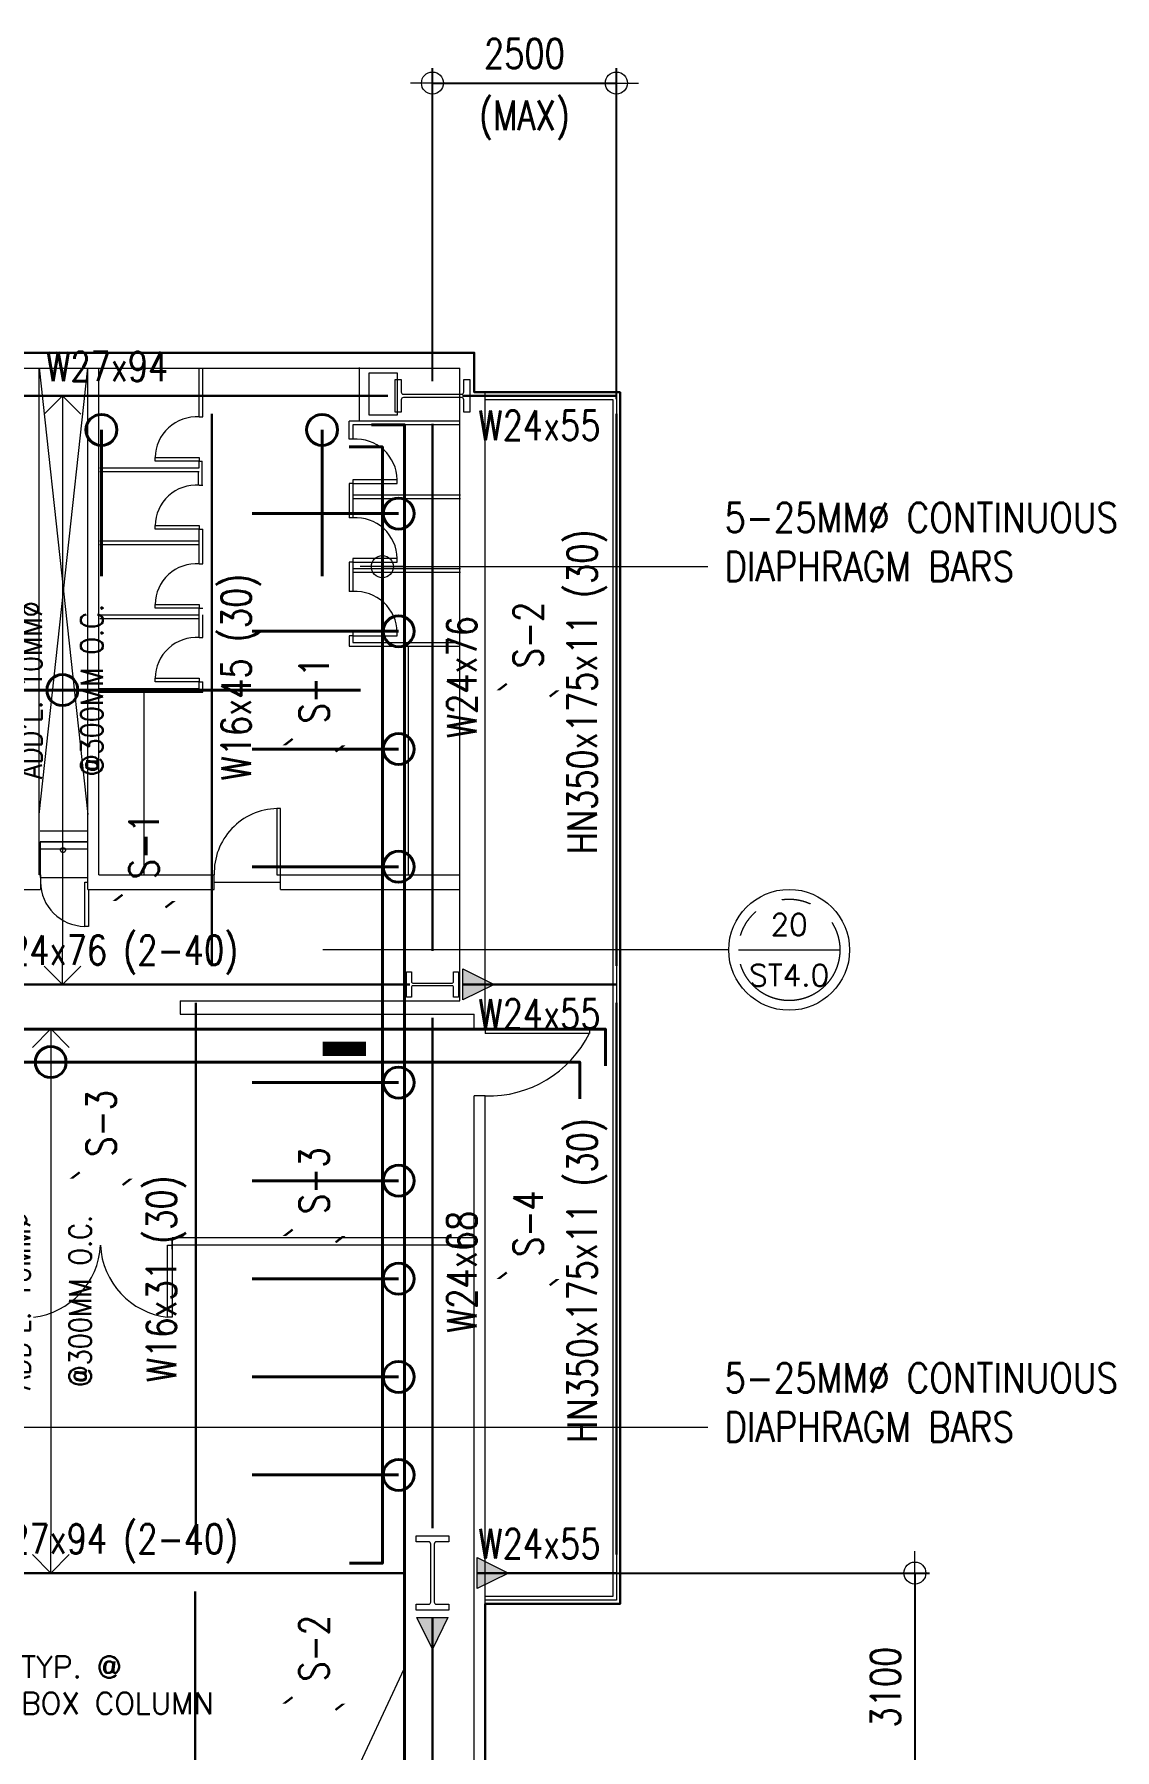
# Model space of a CAD drawing. Header units: millimetres. Extents: x 1324560 to 1569037, y -14989 to 176590.
# Drawn here: x 1389106 to 1403790, y 36115 to 59429 of the extents above; entities that cross this region are included whole.
import ezdxf
from ezdxf.enums import TextEntityAlignment as Align

# ---------------------------------------------------------------- set-up
doc = ezdxf.new("R2010")
doc.units = ezdxf.units.MM
doc.header["$MEASUREMENT"] = 0
doc.linetypes.add('PHANTOM2', pattern=[1.25, 0.625, -0.125, 0.125, -0.125, 0.125, -0.125])
doc.layers.get('0').update_dxf_attribs({"lineweight": 0})
for name, color, linetype, lineweight in [('A_ARCHITECTURAL BACKGROUND', 251, 'Continuous', 5), ('S-ANNO-DIMS', 252, 'Continuous', 5), ('S-ANNO-MARK', 2, 'Continuous', 9), ('S-ANNO-NPLT', 7, 'Continuous', 9), ('S-Anno-Symb', 143, 'PHANTOM2', 15), ('S-Anno-Text', 52, 'Continuous', 15), ('S-BEAM', 5, 'Continuous', 30), ('S-BEAM-IDEN', 2, 'Continuous', 9), ('S-BRACE', 2, 'Continuous', 9), ('S-COLS', 2, 'Continuous', 20), ('S-CONN', 1, 'Continuous', 9), ('S_COL', 2, 'Continuous', 20), ('S_DRB', 4, 'Continuous', 40), ('S_SLAB EDGE', 2, 'Continuous', 30)]:
    doc.layers.add(name, color=color, linetype=linetype, lineweight=lineweight)
doc.styles.add('1', font='simplex.shx', dxfattribs={"width": 0.85, "height": 300})
doc.styles.add('ARIALNW', font='ARIALN.TTF')
doc.styles.add('ROMANSX', font='ROMANS.shx', dxfattribs={"height": 0.09375})
doc.styles.add('SIMPLEX', font='SIMPLEX.shx', dxfattribs={"width": 0.8, "height": 400})
doc.dimstyles.new('DIM 200', dxfattribs={"dimtxt": 0.36, "dimasz": 0.2, "dimexe": 0.1, "dimexo": 0, "dimgap": 0.08, "dimtad": 1, "dimlfac": 2, "dimrnd": 0.005, "dimzin": 1, "dimdsep": 46, "dimtxsty": 'ARIALNW', "dimcen": 0.09, "dimclrd": 6, "dimclre": 6, "dimclrt": 13, "dimadec": 0, "dimazin": 0, "dimtfac": 1, "dimtofl": 0, "dimtmove": 2, "dimatfit": 3, "dimfxl": 1, "dimtolj": 1, "dimtzin": 0, "dimarcsym": 0})
doc.dimstyles.new('DIM_100', dxfattribs={"dimtxt": 400, "dimasz": 2, "dimexe": 100, "dimexo": 250, "dimgap": 250, "dimtad": 1, "dimdec": 0, "dimrnd": 1, "dimzin": 1, "dimdsep": 46, "dimtxsty": '1', "dimblk1": 'ESCADIM_ARW', "dimblk2": 'ESCADIM_ARW', "dimsah": 1, "dimcen": 50, "dimclrd": 256, "dimclre": 256, "dimclrt": 52, "dimazin": 0, "dimtfac": 1, "dimtdec": 0, "dimtofl": 0, "dimtmove": 0, "dimatfit": 3, "dimldrblk": 'ESCADIM_ARW', "dimfxl": 1, "dimtolj": 1, "dimtzin": 0, "dimarcsym": 0})
doc.dimstyles.new('DIM_200', dxfattribs={"dimtxt": 400, "dimasz": 2, "dimexe": 200, "dimexo": 200, "dimgap": 200, "dimtad": 1, "dimdec": 0, "dimrnd": 1, "dimzin": 1, "dimdsep": 46, "dimtxsty": 'SIMPLEX', "dimblk1": 'ESCADIM_ARW', "dimblk2": 'ESCADIM_ARW', "dimsah": 1, "dimcen": 50, "dimclrd": 251, "dimclre": 251, "dimclrt": 52, "dimazin": 0, "dimtfac": 1, "dimtdec": 0, "dimtofl": 0, "dimtmove": 0, "dimatfit": 3, "dimldrblk": 'ESCADIM_ARW', "dimfxl": 1, "dimtolj": 1, "dimtzin": 0, "dimarcsym": 0})
doc.dimstyles.new('ESCA', dxfattribs={"dimtxt": 300, "dimasz": 1, "dimexe": 100, "dimexo": 100, "dimgap": 100, "dimtad": 1, "dimdec": 0, "dimrnd": 1, "dimdsep": 46, "dimtxsty": '1', "dimblk1": 'ESCADIM_ARW', "dimblk2": 'ESCADIM_ARW', "dimsah": 1, "dimcen": 50, "dimclrd": 256, "dimclre": 256, "dimclrt": 52, "dimadec": 0, "dimazin": 0, "dimtfac": 1, "dimtdec": 0, "dimtofl": 0, "dimtmove": 0, "dimatfit": 3, "dimldrblk": 'ESCADIM_ARW', "dimfxl": 1, "dimtolj": 1, "dimtzin": 0, "dimarcsym": 0})

# ---------------------------------------------------------------- blocks, each defined once
blk = doc.blocks.new('5F COLUMN LAYOUT')
at = {"layer": 'S_COL', "ltscale": 0.05, "elevation": 0}
for points in [[(44506, 56000), (44506, 55779), (44424, 55779), (44424, 55948, 0.414214), (44395, 55977), (43605, 55977, 0.414214), (43576, 55948), (43576, 55779), (43494, 55779), (43494, 56221), (43576, 56221), (43576, 56052, 0.414214), (43605, 56023), (44395, 56023, 0.414214), (44424, 56052), (44424, 56221), (44506, 56221), (44506, 56000)], [(44355, 48000), (44355, 47827), (44286, 47827), (44286, 47961, 0.414214), (44267, 47981), (43733, 47981, 0.414214), (43714, 47961), (43714, 47827), (43645, 47827), (43645, 48173), (43714, 48173), (43714, 48039, 0.414214), (43733, 48019), (44267, 48019, 0.414214), (44286, 48039), (44286, 48173), (44355, 48173), (44355, 48000)]]:
    blk.add_lwpolyline(points, format="xyb", dxfattribs=at)
at = {"layer": 'S_COL', "ltscale": 0.05}
blk.add_lwpolyline([(44000, 39495), (43779, 39495), (43779, 39577), (43948, 39577, 0.414214), (43977, 39606), (43977, 40396, 0.414214), (43948, 40425), (43779, 40425), (43779, 40507), (44221, 40507), (44221, 40425), (44052, 40425, 0.414214), (44023, 40396), (44023, 39606, 0.414214), (44052, 39577), (44221, 39577), (44221, 39495), (44000, 39495)], format="xyb", dxfattribs=at)
blk = doc.blocks.new('4F COLUMN LAYOUT')
at = {"layer": 'S_COL', "ltscale": 0.05, "elevation": 0}
for points in [[(44506, 56000), (44506, 55779), (44424, 55779), (44424, 55948, 0.414214), (44395, 55977), (43605, 55977, 0.414214), (43576, 55948), (43576, 55779), (43494, 55779), (43494, 56221), (43576, 56221), (43576, 56052, 0.414214), (43605, 56023), (44395, 56023, 0.414214), (44424, 56052), (44424, 56221), (44506, 56221), (44506, 56000)], [(43645, 48000), (43645, 48173), (43714, 48173), (43714, 48039, 0.414214), (43733, 48019), (44267, 48019, 0.414214), (44286, 48039), (44286, 48173), (44355, 48173), (44355, 47827), (44286, 47827), (44286, 47961, 0.414214), (44267, 47981), (43733, 47981, 0.414214), (43714, 47961), (43714, 47827), (43645, 47827), (43645, 48000)]]:
    blk.add_lwpolyline(points, format="xyb", dxfattribs=at)
at = {"layer": 'S_COL', "ltscale": 0.05}
blk.add_lwpolyline([(44000, 40506), (44221, 40506), (44221, 40424), (44052, 40424, 0.414214), (44023, 40395), (44023, 39605, 0.414214), (44052, 39576), (44221, 39576), (44221, 39494), (43779, 39494), (43779, 39576), (43948, 39576, 0.414214), (43977, 39605), (43977, 40395, 0.414214), (43948, 40424), (43779, 40424), (43779, 40506), (44000, 40506)], format="xyb", dxfattribs=at)
blk = doc.blocks.new('5F PLAN')
at = {"layer": 'A_ARCHITECTURAL BACKGROUND', "linetype": 'ByBlock', "ltscale": 0.5}
for p, q in [((35548, 56377, 0), (44371, 56377, 0)), ((44371, 47778, 0), (44371, 56377, 0)), ((38666, 50087, 0), (39316, 50087, 0)), ((38666, 49937, 0), (39316, 49937, 0)), ((38672, 49490, 0), (38654, 49490, 0)), ((38672, 49490, 0), (38672, 49289, 0)), ((44786, 47384, 0), (44567, 47384, 0)), ((44717, 47384, 0), (44717, 47334, 0))]:
    blk.add_line(p, q, dxfattribs=at)
at = {"layer": 'A_ARCHITECTURAL BACKGROUND', "linetype": 'ByBlock', "lineweight": 13, "ltscale": 0.5}
for p, q in [((38654, 50310, 0), (39317, 56381, 0)), ((38654, 56380, 0), (39316, 50310, 0))]:
    blk.add_line(p, q, dxfattribs=at)
at = {"layer": 'A_ARCHITECTURAL BACKGROUND', "ltscale": 10}
for p, q in [((38654, 49490, 0), (38654, 56380, 0)), ((39316, 49289, 0), (39316, 56380, 0)), ((39466, 49490, 0), (39466, 56380, 0)), ((40830, 55712, 0), (40830, 56380, 0)), ((40830, 55712, 0), (40830, 56380, 0)), ((40830, 55712, 0), (40830, 56380, 0)), ((40880, 55712, 0), (40880, 56380, 0)), ((43006, 55653, 0), (43006, 56382, 0)), ((44717, 47384, 0), (44717, 56048, 0)), ((40830, 55712, 0), (40880, 55712, 0)), ((40830, 55712, 0), (40880, 55712, 0)), ((40830, 55712, 0), (40880, 55712, 0)), ((42868, 55653, 0), (42868, 55653, 0)), ((44371, 55653, 0), (42868, 55653, 0)), ((42868, 55410, 0), (42868, 55653, 0)), ((42918, 55603, 0), (42918, 55410, 0)), ((44371, 55603, 0), (42918, 55603, 0)), ((42918, 55410, 0), (42868, 55410, 0)), ((40229, 55111, 0), (40229, 55161, 0)), ((40229, 55161, 0), (40830, 55161, 0)), ((40830, 55111, 0), (40229, 55111, 0)), ((40830, 55161, 0), (40830, 55111, 0)), ((40830, 55020, 0), (40830, 55111, 0)), ((40830, 55111, 0), (40869, 55111, 0)), ((40869, 54786, 0), (40869, 55111, 0)), ((39477, 55020, 0), (40830, 55020, 0)), ((39477, 55019, 0), (40830, 55019, 0)), ((39477, 55019, 0), (40830, 55019, 0)), ((39477, 54969, 0), (40830, 54969, 0)), ((39477, 54969, 0), (40830, 54969, 0)), ((39477, 54969, 0), (40830, 54969, 0)), ((40819, 54786, 0), (40819, 54963, 0)), ((42918, 54809, 0), (42868, 54809, 0)), ((42918, 54809, 0), (42868, 54809, 0)), ((42868, 54809, 0), (42868, 54341, 0)), ((43520, 54859, 0), (42918, 54859, 0)), ((42918, 54859, 0), (42918, 54809, 0)), ((42918, 54809, 0), (43520, 54809, 0)), ((42918, 54809, 0), (42918, 54341, 0)), ((42918, 54809, 0), (42918, 54341, 0)), ((42918, 54809, 0), (42918, 54341, 0)), ((43520, 54809, 0), (43520, 54859, 0)), ((40830, 54786, 0), (40880, 54786, 0)), ((44382, 54651, 0), (42918, 54651, 0)), ((44382, 54651, 0), (42918, 54651, 0)), ((44382, 54600, 0), (42918, 54600, 0)), ((44382, 54600, 0), (42918, 54600, 0)), ((42918, 54341, 0), (42868, 54341, 0)), ((42918, 54341, 0), (42868, 54341, 0)), ((42918, 54341, 0), (42868, 54341, 0)), ((40229, 54185, 0), (40229, 54235, 0)), ((40229, 54235, 0), (40830, 54235, 0)), ((40830, 54185, 0), (40229, 54185, 0)), ((40830, 54235, 0), (40830, 54185, 0)), ((40830, 54185, 0), (40880, 54185, 0)), ((40830, 54185, 0), (40880, 54185, 0)), ((40830, 53716, 0), (40830, 54185, 0)), ((40830, 53716, 0), (40830, 54185, 0)), ((40830, 53716, 0), (40830, 54185, 0)), ((40880, 53716, 0), (40880, 54185, 0)), ((39477, 54026, 0), (40830, 54026, 0)), ((39477, 54026, 0), (40830, 54026, 0)), ((39477, 53976, 0), (40830, 53976, 0)), ((39477, 53976, 0), (40830, 53976, 0)), ((40830, 53716, 0), (40880, 53716, 0)), ((40830, 53716, 0), (40880, 53716, 0)), ((40830, 53716, 0), (40880, 53716, 0)), ((42868, 53740, 0), (42868, 53338, 0)), ((42918, 53740, 0), (42868, 53740, 0)), ((43520, 53790, 0), (42918, 53790, 0)), ((42918, 53790, 0), (42918, 53740, 0)), ((42918, 53740, 0), (42918, 53338, 0)), ((42918, 53740, 0), (42918, 53338, 0)), ((42918, 53740, 0), (42918, 53338, 0)), ((42918, 53740, 0), (42918, 53648, 0)), ((42918, 53740, 0), (43520, 53740, 0)), ((44382, 53648, 0), (42918, 53648, 0)), ((44382, 53648, 0), (42918, 53648, 0)), ((44382, 53648, 0), (42918, 53648, 0)), ((43520, 53740, 0), (43520, 53790, 0)), ((44382, 53598, 0), (42918, 53598, 0)), ((44382, 53598, 0), (42918, 53598, 0)), ((44382, 53598, 0), (42918, 53598, 0)), ((40229, 53115, 0), (40229, 53165, 0)), ((40229, 53165, 0), (40830, 53165, 0)), ((40830, 53165, 0), (40830, 53115, 0)), ((42918, 53338, 0), (42868, 53338, 0)), ((42918, 53338, 0), (42868, 53338, 0)), ((42918, 53338, 0), (42868, 53338, 0)), ((39477, 53024, 0), (40830, 53024, 0)), ((39477, 53023, 0), (40830, 53023, 0)), ((39477, 53023, 0), (40830, 53023, 0)), ((39477, 52974, 0), (40830, 52974, 0)), ((39477, 52973, 0), (40830, 52973, 0)), ((39477, 52973, 0), (40830, 52973, 0)), ((40830, 53115, 0), (40229, 53115, 0)), ((40830, 53024, 0), (40830, 53115, 0)), ((40830, 53115, 0), (40880, 53115, 0)), ((40830, 52714, 0), (40830, 53023, 0)), ((40830, 52714, 0), (40830, 52973, 0)), ((40830, 52714, 0), (40830, 52973, 0)), ((40880, 52714, 0), (40880, 53023, 0)), ((40830, 52714, 0), (40880, 52714, 0)), ((40830, 52714, 0), (40880, 52714, 0)), ((40830, 52714, 0), (40880, 52714, 0)), ((42868, 52737, 0), (42868, 52595, 0)), ((42918, 52737, 0), (42868, 52737, 0)), ((43520, 52787, 0), (42918, 52787, 0)), ((42918, 52787, 0), (42918, 52737, 0)), ((42918, 52737, 0), (42918, 52646, 0)), ((42918, 52737, 0), (43520, 52737, 0)), ((43520, 52737, 0), (43520, 52787, 0)), ((42868, 52595, 0), (44371, 52595, 0)), ((42918, 52646, 0), (44371, 52646, 0)), ((43670, 52594, 0), (43670, 49488, 0)), ((39466, 52020, 0), (40830, 52020, 0)), ((40229, 52112, 0), (40229, 52162, 0)), ((40229, 52162, 0), (40830, 52162, 0)), ((40830, 52112, 0), (40229, 52112, 0)), ((40830, 52162, 0), (40830, 52112, 0)), ((40830, 52021, 0), (40830, 52112, 0)), ((40830, 52112, 0), (40880, 52112, 0)), ((40880, 51969, 0), (40880, 52112, 0)), ((39466, 51969, 0), (40880, 51969, 0)), ((40079, 49490, 0), (40079, 51969, 0)), ((41935, 50390, 0), (41885, 50390, 0)), ((41885, 50390, 0), (41885, 49488, 0)), ((41935, 49488, 0), (41935, 50390, 0)), ((38666, 49840, 0), (39316, 49840, 0)), ((39466, 49490, 0), (41033, 49490, 0)), ((41033, 49288, 0), (41033, 49488, 0)), ((41885, 49488, 0), (41935, 49488, 0)), ((41935, 49488, 0), (44371, 49488, 0)), ((41935, 49288, 0), (41935, 49488, 0)), ((36642, 49289, 0), (38672, 49289, 0)), ((38666, 49289, 0), (38672, 49289, 0)), ((39273, 48788, 0), (39273, 49389, 0)), ((39273, 49389, 0), (39316, 49389, 0)), ((39316, 49289, 0), (41033, 49289, 0)), ((39323, 49289, 0), (39323, 48788, 0)), ((41033, 49388, 0), (41935, 49388, 0)), ((41935, 49288, 0), (44371, 49288, 0)), ((39323, 48788, 0), (39273, 48788, 0)), ((40569, 47777, 0), (42722, 47777, 0)), ((40569, 47777, 0), (40569, 47596, 0)), ((40569, 47596, 0), (42728, 47596, 0)), ((40668, 47778, 0), (44371, 47778, 0)), ((40668, 47597, 0), (44567, 47597, 0)), ((44567, 47384, 0), (44567, 47597, 0)), ((44698, 47384, 0), (46113, 47384, 0)), ((44698, 47384, 0), (46113, 47384, 0)), ((44717, 47384, 0), (46133, 47384, 0)), ((44717, 47384, 0), (46133, 47384, 0)), ((46133, 47334, 0), (44717, 47334, 0)), ((46133, 47334, 0), (44717, 47334, 0)), ((46133, 47384, 0), (46133, 47334, 0)), ((46133, 47384, 0), (46133, 47334, 0)), ((44717, 46483, 0), (44567, 46483, 0)), ((44567, 16123, 0), (44567, 46483, 0)), ((44717, 39580, 0), (44717, 46483, 0)), ((44567, 44553, 0), (40464, 44553, 0)), ((40464, 44403, 0), (40464, 44553, 0)), ((40464, 44553, 0), (40464, 44403, 0)), ((40398, 43476, 0), (40398, 44453, 0)), ((40398, 44453, 0), (40464, 44453, 0)), ((44567, 44453, 0), (40464, 44453, 0)), ((40464, 44453, 0), (40464, 43476, 0)), ((40464, 43476, 0), (40398, 43476, 0))]:
    blk.add_line(p, q, dxfattribs=at)
at = {"layer": 'A_ARCHITECTURAL BACKGROUND', "linetype": 'ByBlock', "lineweight": 13, "ltscale": 0.5, "elevation": 0}
blk.add_lwpolyline([(43141, 55737), (43141, 56313), (43519, 56313), (43519, 55737)], close=True, dxfattribs=at)
at = {"layer": 'A_ARCHITECTURAL BACKGROUND', "ltscale": 0.5, "elevation": 0}
for points in [[(44717, 55998), (46500, 55998), (46500, 39630), (44717, 39630)], [(44717, 55948), (46450, 55948), (46450, 39680), (44717, 39680)]]:
    blk.add_lwpolyline(points, dxfattribs=at)
at = {"layer": 'A_ARCHITECTURAL BACKGROUND', "ltscale": 10, "elevation": 0}
blk.add_lwpolyline([(38666, 49451), (39316, 49451), (39316, 49937), (38666, 49937)], close=True, dxfattribs=at)
at = {"layer": 'A_ARCHITECTURAL BACKGROUND', "linetype": 'ByBlock', "ltscale": 0.5}
blk.add_circle((38978, 49825, 0), 34.4, dxfattribs=at)
at = {"layer": 'A_ARCHITECTURAL BACKGROUND', "ltscale": 10}
for centre, start, end in [((40793, 55149, 0), 86.2267, 178.7942), ((42956, 54848, 0), 1.2058, 93.7733), ((40793, 54223, 0), 86.2267, 178.7942), ((42956, 53778, 0), 1.2058, 93.7733), ((40793, 53153, 0), 86.2267, 178.7942), ((42956, 52775, 0), 1.2058, 93.7733), ((40793, 52151, 0), 86.2267, 178.7942)]:
    blk.add_arc(centre, 564, start, end, dxfattribs=at)
at = {"layer": 'A_ARCHITECTURAL BACKGROUND', "linetype": 'ByBlock', "lineweight": 13, "ltscale": 0.5}
for centre, radius, start, end in [((41907, 49516, 0), 874, 91.444, 181.8291), ((39284, 49401, 0), 613, 181.0562, 268.9438), ((44761, 48011, 0), 1529, 268.3446, 333.7327), ((38452, 44505, 0), 1036, 276.8071, 357.1428), ((40521, 44505, 0), 1036, 182.8572, 263.1929)]:
    blk.add_arc(centre, radius, start, end, dxfattribs=at)
at = {"layer": 'S_SLAB EDGE', "ltscale": 0.05, "elevation": 0}
blk.add_lwpolyline([(5532, 15385), (6433, 30677), (7428, 32054), (6433, 33428), (5532, 48715), (7385, 48715), (7385, 53192), (8863, 53192), (8863, 55255), (10917, 55255), (10917, 56736), (26529, 56736), (26529, 56585), (44567, 56585), (44567, 56048), (46550, 56048), (46550, 39580), (44717, 39580), (44717, 10909)], dxfattribs=at)
blk = doc.blocks.new('ESCADIM_ARW')
at = {"color": 7}
blk.add_line((-150, 0), (150, 0), dxfattribs=at)
blk.add_circle((0, 0), 75, dxfattribs=at)
blk = doc.blocks.new('*D34')
at = {"layer": 'Defpoints', "color": 0, "ltscale": 0.05, "transparency": 16777216}
for p in [(1394961, 38515, 0), (1394319, 35415, 0), (1401074, 35415)]:
    blk.add_point(p, dxfattribs=at)
at = {"layer": 'S-ANNO-DIMS', "color": 251, "lineweight": -2, "ltscale": 0.05, "transparency": 16777216}
for p, q in [((1395161, 38515), (1401274, 38515)), ((1401074, 38513), (1401074, 35417)), ((1394519, 35415), (1401274, 35415))]:
    blk.add_line(p, q, dxfattribs=at)
at = {"layer": 'S-ANNO-DIMS', "color": 251, "lineweight": -2, "ltscale": 0.05, "transparency": 16777216, "xscale": 2, "yscale": 2, "zscale": 2}
for p, rotation in [((1401074, 38515), 90), ((1401074, 35415), 270)]:
    blk.add_blockref('ESCADIM_ARW', p, dxfattribs=dict(at, rotation=rotation))
at = {"layer": 'S-ANNO-DIMS', "color": 52, "ltscale": 0.05, "transparency": 16777216, "insert": (1400674, 36965), "char_height": 400, "attachment_point": 5, "rotation": 90, "style": 'SIMPLEX'}
blk.add_mtext('\\A1;3100', dxfattribs=at)
blk = doc.blocks.new('*D36')
at = {"layer": 'Defpoints', "color": 0, "ltscale": 0.05, "transparency": 16777216}
for p in [(1397018, 58767, 0), (1394518, 54517, 0), (1397018, 54270, 0)]:
    blk.add_point(p, dxfattribs=at)
at = {"layer": 'S-ANNO-DIMS', "color": 251, "lineweight": -2, "ltscale": 0.05, "transparency": 16777216}
for p, q in [((1394518, 54717, 0), (1394518, 58967, 0)), ((1394520, 58767, 0), (1397016, 58767, 0)), ((1397018, 54470, 0), (1397018, 58967, 0))]:
    blk.add_line(p, q, dxfattribs=at)
at = {"layer": 'S-ANNO-DIMS', "color": 251, "lineweight": -2, "ltscale": 0.05, "transparency": 16777216, "xscale": 2, "yscale": 2, "zscale": 2, "rotation": 180}
blk.add_blockref('ESCADIM_ARW', (1394518, 58767, 0), dxfattribs=at)
at = {"layer": 'S-ANNO-DIMS', "color": 251, "lineweight": -2, "ltscale": 0.05, "transparency": 16777216, "xscale": 2, "yscale": 2, "zscale": 2}
blk.add_blockref('ESCADIM_ARW', (1397018, 58767, 0), dxfattribs=at)
at = {"layer": 'S-ANNO-DIMS', "color": 52, "ltscale": 0.05, "transparency": 16777216, "char_height": 400, "attachment_point": 5, "style": 'SIMPLEX'}
for s, insert in [('\\A1;2500', (1395768, 59167, 0)), ('\\A1;(MAX)', (1395768, 58262, 0))]:
    blk.add_mtext(s, dxfattribs=dict(at, insert=insert))
blk = doc.blocks.new('_Open90')
at = {"color": 0, "linetype": 'ByBlock', "lineweight": -2}
for p, q in [((-0.5, 0.5), (0, 0)), ((0, 0), (-1, 0)), ((0, 0), (-0.5, -0.5))]:
    blk.add_line(p, q, dxfattribs=at)
blk = doc.blocks.new('*D43')
at = {"lineweight": -2, "ltscale": 0.5, "transparency": 16777216}
blk.add_line((38812, 46895), (38812, 40501), dxfattribs=at)
at = {"layer": 'Defpoints', "color": 0, "ltscale": 0.5, "transparency": 16777216}
for p in [(38812, 47395, 0), (38812, 40001, 0), (38812, 40001)]:
    blk.add_point(p, dxfattribs=at)
at = {"lineweight": -2, "ltscale": 0.5, "transparency": 16777216, "xscale": 500, "yscale": 500, "zscale": 500}
for p, rotation in [((38812, 47395), 90), ((38812, 40001), 270)]:
    blk.add_blockref('_Open90', p, dxfattribs=dict(at, rotation=rotation))
at = {"color": 52, "ltscale": 0.5, "transparency": 16777216, "char_height": 300, "attachment_point": 5, "rotation": 90, "style": '1'}
for s, insert in [("\\A1;ADD'L. 10MM%%C", (38383, 43698)), ('\\A1;@300MM O.C. ', (39212, 43698))]:
    blk.add_mtext(s, dxfattribs=dict(at, insert=insert))
blk = doc.blocks.new('*D45')
at = {"lineweight": -2, "ltscale": 0.5, "transparency": 16777216}
blk.add_line((38970, 55501), (38970, 48501), dxfattribs=at)
at = {"layer": 'Defpoints', "color": 0, "ltscale": 0.5, "transparency": 16777216}
for p in [(38970, 56001, 0), (38970, 48001, 0), (38970, 48001)]:
    blk.add_point(p, dxfattribs=at)
at = {"lineweight": -2, "ltscale": 0.5, "transparency": 16777216, "xscale": 500, "yscale": 500, "zscale": 500}
for p, rotation in [((38970, 56001), 90), ((38970, 48001), 270)]:
    blk.add_blockref('_Open90', p, dxfattribs=dict(at, rotation=rotation))
at = {"color": 52, "ltscale": 0.5, "transparency": 16777216, "char_height": 300, "attachment_point": 5, "rotation": 90, "style": '1'}
for s, insert in [("\\A1;ADD'L. 10MM%%C", (38542, 52001)), ('\\A1;@300MM O.C. ', (39370, 52001))]:
    blk.add_mtext(s, dxfattribs=dict(at, insert=insert))
blk = doc.blocks.new('Bubble')
at = {"layer": 'S-ANNO-NPLT'}
blk.add_circle((0, 0), 0.2608, dxfattribs=at)
at = {"layer": 'S-Anno-Symb', "color": 0}
blk.add_line((-0.2188, 0), (0.2188, 0), dxfattribs=at)
blk.add_circle((0, 0), 0.2188, dxfattribs=at)
at = {"layer": 'S-Anno-Symb', "style": 'ROMANSX'}
for tag, p in [('1', (0, 0.1094)), ('S1', (0, -0.1094))]:
    blk.add_attdef(tag, text='', height=0.0937, dxfattribs=at).set_placement(p, align=Align.MIDDLE_CENTER)
at = {"layer": 'S-Anno-Symb', "style": 'ROMANSX', "width": 1.018385, "flags": 8}
blk.add_attdef('LONG', text='', height=0.0937, dxfattribs=at).set_placement((-0.1796, -0.1249), (0.1796, -0.1249), align=Align.FIT)
blk = doc.blocks.new('5F PLAN2')
at = {"layer": 'S-CONN'}
for points in [[(1394929, 46306), (1395358, 46516), (1394929, 46727)], [(1395124, 38305), (1395553, 38516), (1395124, 38726)], [(1394307, 37912), (1394518, 37483), (1394728, 37912)]]:
    blk.add_hatch(color=256, dxfattribs=at).paths.add_polyline_path(points)
at = {"layer": 'S-BEAM'}
for p, q in [((1385953, 54516, 0), (1393912, 54517, 0)), ((1394927, 54515, 0), (1397018, 54516, 0)), ((1391517, 46766, 0), (1391517, 54270, 0)), ((1394518, 54136, 0), (1394519, 46972, 0)), ((1397017, 54269, 0), (1397017, 46768, 0)), ((1385918, 46516, 0), (1394212, 46517, 0)), ((1394927, 46517, 0), (1397018, 46517, 0)), ((1391300, 46266, 0), (1391300, 38765, 0)), ((1397018, 46267, 0), (1397018, 38766, 0)), ((1394518, 39124, 0), (1394518, 46061, 0)), ((1386178, 38516, 0), (1394137, 38516, 0)), ((1395124, 38516, 0), (1397018, 38516, 0)), ((1391294, 38265, 0), (1391294, 30766, 0)), ((1394519, 31183, 0), (1394518, 37912, 0))]:
    blk.add_line(p, q, dxfattribs=at)
at = {"layer": 'S-CONN', "color": 1, "elevation": 0}
for points in [[(1394929, 46727), (1395358, 46516), (1394929, 46306), (1394929, 46728)], [(1395124, 38726), (1395553, 38516), (1395124, 38305), (1395124, 38727)], [(1394728, 37912), (1394518, 37483), (1394307, 37912), (1394729, 37912)]]:
    blk.add_lwpolyline(points, dxfattribs=at)
at = {"layer": 'S-BRACE', "ltscale": 0.5}
blk.add_leader([(1393129, 35063, 0), (1394131, 37215, 0)], dimstyle='DIM 200', override={"dimasz": 500, "dimtad": 0, "dimclrd": 2, "dimldrblk": 'Open90', "dimfxl": 0.18}, dxfattribs=at)
blk = doc.blocks.new("ADD' L BARS")
at = {"layer": 'S_DRB'}
for p, q in [((39500, 53548.4, 0), (39500, 55538, 0)), ((42499.5, 53548.4, 0), (42499.5, 55538, 0)), ((41550, 54400, 0), (43539.6, 54400, 0)), ((41550, 52800, 0), (43539.6, 52800, 0)), ((41550, 51200, 0), (43539.6, 51200, 0)), ((41550, 49600, 0), (43539.6, 49600, 0)), ((41550, 46666.4, 0), (43539.6, 46666.4, 0)), ((41549.9, 45333.2, 0), (43539.5, 45333.2, 0)), ((41549.7, 43999.9, 0), (43539.3, 43999.9, 0)), ((41549.6, 42666.6, 0), (43539.2, 42666.6, 0)), ((41549.4, 41333.3, 0), (43539, 41333.3, 0))]:
    blk.add_line(p, q, dxfattribs=at)
at = {"layer": 'S_DRB', "color": 4}
blk.add_line((43019.6, 52000.8, 0), (35600, 52000.8, 0), dxfattribs=at)
at = {"layer": 'S_DRB', "color": 4, "elevation": 0}
for points in [[(42870.3, 40132.8), (43320.3, 40132.8), (43319, 55306.9), (42869, 55306.9)], [(46351.2, 46894.5), (46351.2, 47394.5), (6014.4, 47394.5), (6014.4, 46894.5)], [(46001.2, 46444.5), (46001.2, 46944.5), (17250, 46944.5), (17250, 46444.5)]]:
    blk.add_lwpolyline(points, dxfattribs=at)
at = {"layer": 'S_DRB'}
for centre in [(39500, 55538, 0), (42499.5, 55538, 0), (43539.6, 54400, 0), (43539.6, 52800, 0), (38970.3, 52000.8, 0), (43539.6, 51200, 0), (43539.6, 49600, 0), (38811.8, 46944.5, 0), (43539.6, 46666.4, 0), (43539.5, 45333.2, 0), (43539.3, 43999.9, 0), (43539.2, 42666.6, 0), (43539, 41333.3, 0)]:
    blk.add_circle(centre, 210.4, dxfattribs=at)
at = {"layer": 'S-BEAM-IDEN', "char_height": 400, "attachment_point": 1, "style": '1'}
for insert in [(47968.2, 54548.4, 0), (47968.2, 42852.8, 0)]:
    blk.add_mtext_dynamic_manual_height_columns('5-25MM∅ CONTINUOUS \\PDIAPHRAGM BARS', width=8791.578, gutter_width=1, heights=[0], dxfattribs=dict(at, insert=insert))
at = {"ltscale": 0.5}
for base, p1, p2, picture, middle in [((38970.3, 48000.5, 0), (38970.3, 56001.1, 0), (38970.3, 48000.5, 0), '*D45', (38970.3, 52000.8, 0)), ((38811.8, 40001.4, 0), (38811.8, 47394.5, 0), (38811.8, 40001.4, 0), '*D43', (38811.8, 43697.9, 0))]:
    dim = blk.add_linear_dim(base=base, p1=p1, p2=p2, angle=270, text="ADD'L. 10MM%%C\\X@300MM O.C. ", dimstyle='DIM_100', override={"dimasz": 500, "dimexo": 100, "dimblk1": 'Open90', "dimblk2": 'Open90', "dimse1": 1, "dimse2": 1}, dxfattribs=at)
    dim.commit()
    dim.dimension.update_dxf_attribs({"geometry": picture, "text_midpoint": middle})
at = {"layer": 'S-ANNO-DIMS', "color": 4}
for points in [[(43319.1, 53678.6, 0), (47743.9, 53678.6, 0)], [(25267.1, 41983, 0), (47743.9, 41983, 0)], [(35300, 41983, 0), (47743.9, 41983, 0)]]:
    blk.add_leader(points, dimstyle='ESCA', override={"dimasz": 2, "dimtad": 0, "dimfxl": 0.0625}, dxfattribs=at)

msp = doc.modelspace()

# ---------------------------------------------------------------- linework, layer by layer
at = {"layer": 'S-ANNO-MARK'}
for points, elevation in [([(1395527.74434, 50602.07092, 29.99952, 29.99952, 0), (1395414.70002, 50515.06979, 0, 0, 0), (1396224.27757, 50515.06979, 29.99952, 29.99952, 0), (1396111.23324, 50428.06866, 0, 0, 0)], 0.00001), ([(1392617.54101, 49853.0284, 29.99952, 29.99952, 0), (1392504.49669, 49766.02726, 0, 0, 0), (1393314.07424, 49766.02726, 29.99952, 29.99952, 0), (1393201.02991, 49679.02613, 0, 0, 0)], 0.00002), ([(1390305.13465, 47735.15197, 29.99952, 29.99952, 0), (1390192.09032, 47648.15084, 0, 0, 0), (1391001.66787, 47648.15084, 29.99952, 29.99952, 0), (1390888.62354, 47561.1497, 0, 0, 0)], 0.00013), ([(1389723.27155, 43962.97019, 29.99952, 29.99952, 0), (1389610.22722, 43875.96906, 0, 0, 0), (1390419.80477, 43875.96906, 29.99952, 29.99952, 0), (1390306.76044, 43788.96793, 0, 0, 0)], 0.00001), ([(1395527.74434, 42600.94552, 29.99952, 29.99952, 0), (1395414.70002, 42513.94438, 0, 0, 0), (1396224.27757, 42513.94438, 29.99952, 29.99952, 0), (1396111.23324, 42426.94325, 0, 0, 0)], 0.00001), ([(1392616.00276, 36829.25366, 29.99952, 29.99952, 0), (1392502.95843, 36742.25253, 0, 0, 0), (1393312.53598, 36742.25253, 29.99952, 29.99952, 0), (1393199.49165, 36655.2514, 0, 0, 0)], 0)]:
    msp.add_lwpolyline(points, format="xyseb", dxfattribs=dict(at, elevation=elevation))
at = {"layer": 'S-ANNO-NPLT'}
msp.add_circle((1399365.92459, 46985.58272, 0.00001), 821.36597, dxfattribs=at)
at = {"layer": 'S-Anno-Symb', "linetype": 'ByBlock'}
msp.add_line((1398544.55862, 46985.58272, 0.00001), (1393027.54274, 46985.58272, 0.00001), dxfattribs=at)
at = {"layer": 'S-Anno-Symb', "linetype": 'ByBlock', "elevation": 0.00001}
msp.add_lwpolyline([(1393027.54274, 46985.58272, 0, 0, 0), (1393027.54274, 45640.60671, 196.07256, 196.07256, 0), (1393615.76042, 45640.60671, 0, 0, 0)], format="xyseb", dxfattribs=at)
at = {"layer": 'S-COLS', "elevation": 0.00002}
msp.add_lwpolyline([(1392617.54101, 43184.09553, 29.99952, 29.99952, 0), (1392504.49669, 43097.0944, 0, 0, 0), (1393314.07424, 43097.0944, 29.99952, 29.99952, 0), (1393201.02991, 43010.09327, 0, 0, 0)], format="xyseb", dxfattribs=at)
at = {"layer": 'S_DRB', "color": 4}
for points, elevation in [([(1393687.16977, 10508.86548), (1394137.16977, 10508.86548), (1394137.16977, 54122.12678), (1393687.16977, 54122.12678)], 0.00001), ([(1396869.39368, 45409.73131), (1396869.39368, 45909.73131), (1356532.58514, 45909.73131), (1356532.58514, 45409.73131)], -0.00001)]:
    msp.add_lwpolyline(points, dxfattribs=dict(at, elevation=elevation))

# ---------------------------------------------------------------- block references
at = {"layer": 'A_ARCHITECTURAL BACKGROUND'}
msp.add_blockref('5F PLAN', (1350518.14977, -1483.14886, 0), dxfattribs=at)
at = {"layer": 'S-Anno-Symb', "xscale": 3149.760000000242, "yscale": 3149.760000000242, "zscale": 3149.760000000242}
msp.add_blockref('Bubble', (1399365.92459, 46985.58272, 0.00001), dxfattribs=at).add_auto_attribs({'1': '20', 'S1': 'ST4.0'})
at = {"layer": 'S-Anno-Text'}
for name in ['5F COLUMN LAYOUT', '4F COLUMN LAYOUT']:
    msp.add_blockref(name, (1350518.14977, -1484.77718, 0.00001), dxfattribs=at)
at = {"layer": 'S-BRACE'}
for name, p in [('5F PLAN2', (0, 0)), ("ADD' L BARS", (1350518.14977, -1484.77718, 0.00001))]:
    msp.add_blockref(name, p, dxfattribs=at)

# ---------------------------------------------------------------- texts
at = {"layer": 'S-ANNO-DIMS', "color": 52, "char_height": 400, "attachment_point": 5, "style": 'SIMPLEX'}
for s, insert in [('\\A1;W24x55', (1395972.32187, 54114.91737, 0.00001)), ('\\A1;{\\W0.8;W24x76 (2-40)}', (1390157.63798, 46915.34136, 0.00001)), ('\\A1;W24x55', (1395972.32187, 46115.22282, 0.00001)), ('\\A1;{\\W0.8;W27x94 (2-40)}', (1390157.63798, 38915.00947, -0.00001)), ('\\A1;W24x55', (1395972.3793, 38914.5617, 0.00001))]:
    msp.add_mtext(s, dxfattribs=dict(at, insert=insert))
at = {"layer": 'S-ANNO-DIMS', "color": 52, "char_height": 400, "attachment_point": 5, "rotation": 90, "style": 'SIMPLEX'}
for s, insert in [('\\A1;{\\W0.8;HN350x175x11 (30)}', (1396618.87062, 50491.96071, 0.00001)), ('\\A1;{\\W0.8;W16x45 (30)}', (1391917.08372, 50693.06059, 0.00004)), ('\\A1;\\pxqc;{\\W0.8;S-2}', (1395819.48879, 51265.06979, 0.00001)), ('\\A1;{\\W0.8;W24x76}', (1394917.57901, 50693.06059, -0.00001)), ('\\A1;\\pxqc;{\\W0.8;S-1}', (1392909.28546, 50516.02726, 0.00002)), ('\\A1;\\pxqc;{\\W0.8;S-1}', (1390596.87909, 48398.15084, 0.00013)), ('\\A1;\\pxqc;S-3', (1390015.016, 44625.96906, 0.00001)), ('\\A1;{\\W0.8;HN350x175x11 (30)}', (1396618.87062, 42491.96071, 0.00001)), ('\\A1;\\pxqc;{\\W0.8;S-3}', (1392909.28546, 43847.0944, 0.00002)), ('\\A1;{\\W0.8;W16x31 (30)}', (1390900.42116, 42515.89636, 0)), ('\\A1;\\pxqc;S-4', (1395819.48879, 43263.94438, 0.00001)), ('\\A1;\\pxqc;S-2', (1392907.7472, 37492.25253, 0))]:
    msp.add_mtext(s, dxfattribs=dict(at, insert=insert))
at = {"layer": 'S-Anno-Symb', "insert": (1388928.82918, 36991.94301, -0.00002), "char_height": 295.29, "width": 6780.3427625, "attachment_point": 4, "style": 'ROMANSX'}
msp.add_mtext('TYP. @\\PBOX COLUMN', dxfattribs=at)
at = {"layer": 'S-COLS', "color": 52, "insert": (1390097.78779, 54915.15276, 0.00001), "char_height": 400, "attachment_point": 5, "style": 'SIMPLEX'}
msp.add_mtext('\\A1;{\\W0.8;W27x94}', dxfattribs=at)
at = {"layer": 'S-COLS', "color": 52, "insert": (1394917.42891, 42608.914, 0), "char_height": 400, "attachment_point": 5, "rotation": 90, "style": 'SIMPLEX'}
msp.add_mtext('\\A1;{\\W0.8;W24x68}', dxfattribs=at)

# ---------------------------------------------------------------- dimensions: what is measured, and where the dimension line sits
at = {"layer": 'S-ANNO-DIMS', "ltscale": 0.05}
dim = msp.add_linear_dim(base=(1397018.14977, 58766.85114, 0), p1=(1394518.14977, 54516.85114, 0), p2=(1397018.14977, 54270.12098, 0), text='<>\\X(MAX)', dimstyle='DIM_200', dxfattribs=at)
dim.commit()
dim.dimension.update_dxf_attribs({"geometry": '*D36', "text_midpoint": (1395768.14977, 58766.85114, 0)})
dim = msp.add_linear_dim(base=(1401074.42801, 35415.22282, 0.00001), p1=(1394960.52118, 38515.22282, 0.00001), p2=(1394318.91067, 35415.22282, 0), angle=270, dimstyle='DIM_200', dxfattribs=at)
dim.commit()
dim.dimension.update_dxf_attribs({"geometry": '*D34', "text_midpoint": (1400674.42801, 36965.22282, 0.00001)})

doc.saveas('drawing.dxf')
